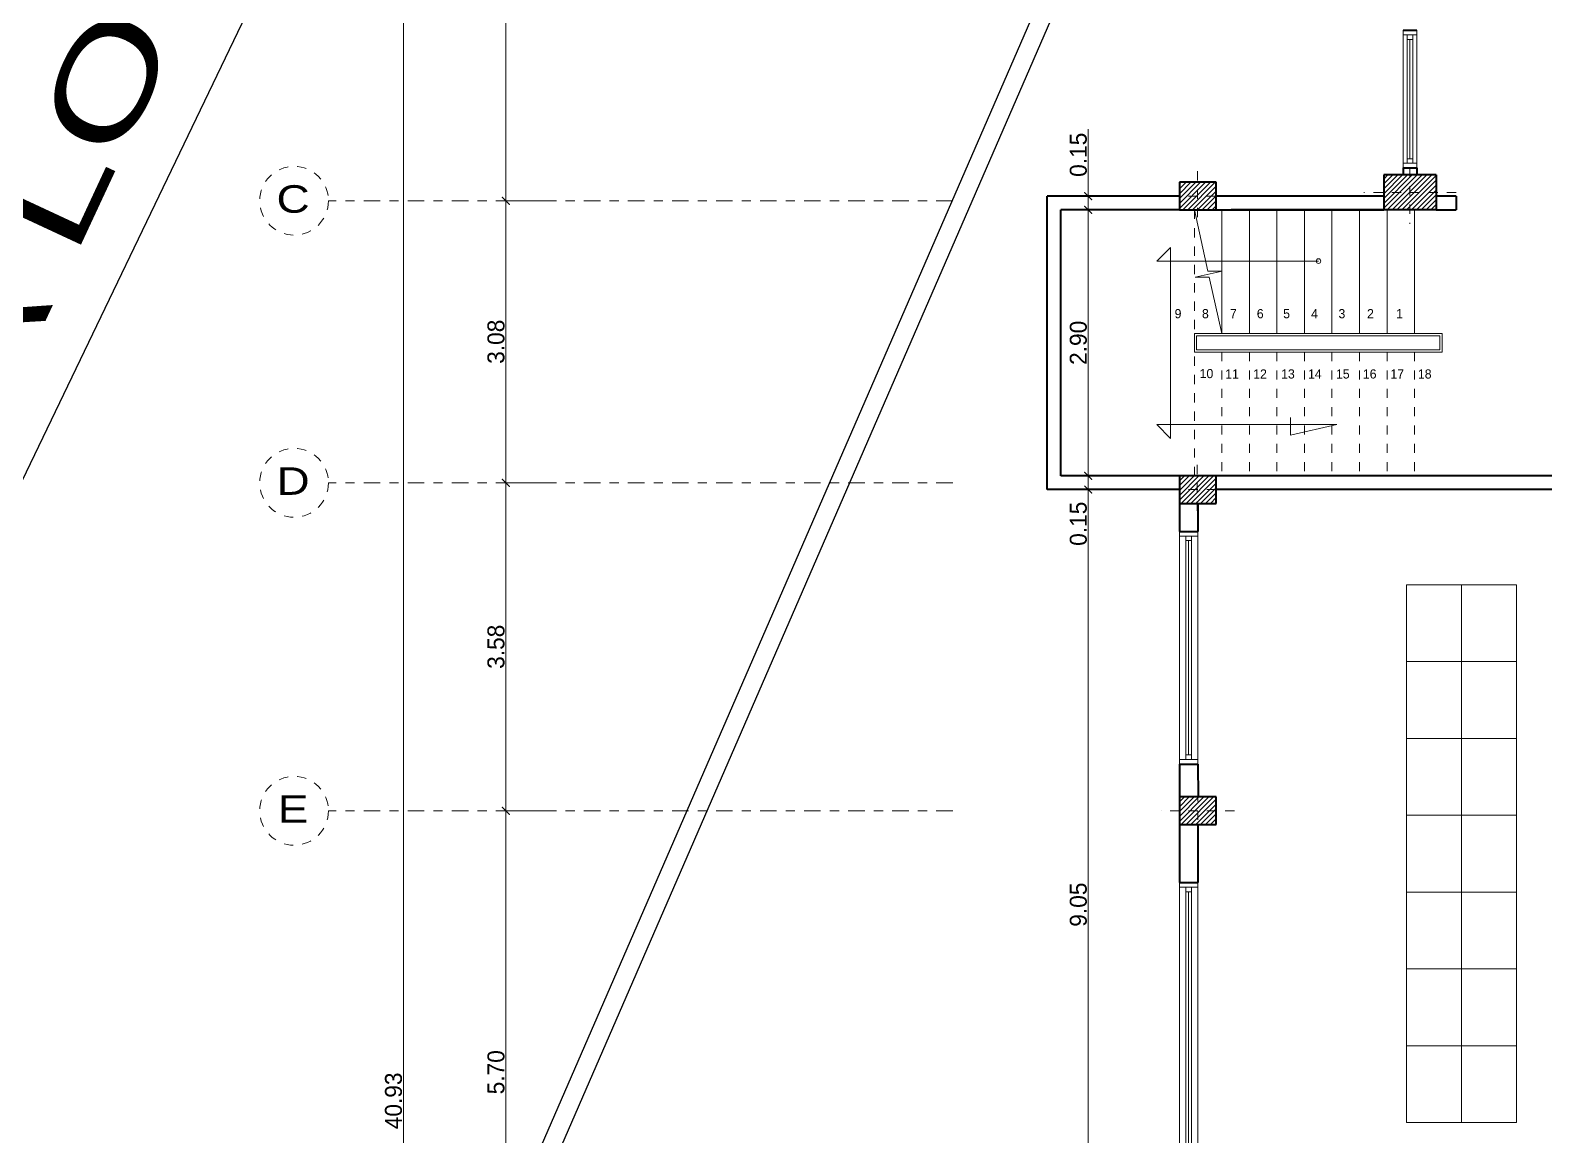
# Model space of a CAD drawing. Header units: millimetres. Extents: x 189.5 to 285.5, y -15 to 51.
# Drawn here: x 197.86 to 214.37, y 19.59 to 31.64 of the extents above; entities that cross this region are included whole.
import ezdxf
from ezdxf.enums import TextEntityAlignment as Align

# ---------------------------------------------------------------- set-up
doc = ezdxf.new("R2010")
doc.units = ezdxf.units.MM
doc.header["$LTSCALE"] = 0.005
doc.header["$MEASUREMENT"] = 0
doc.linetypes.add('ACAD_ISO02W100', pattern=[15, 12, -3])
doc.linetypes.add('ACAD_ISO10W100', pattern=[18, 12, -3, 0, -3])
for name, color, linetype, lineweight in [('Aux', 1, 'Continuous', 9), ('columna', 6, 'Continuous', 40), ('cotas', 1, 'Continuous', 15), ('ejes', 1, 'ACAD_ISO10W100', 9), ('EJES-REALES', 11, 'ACAD_ISO10W100', 5), ('gradas', 2, 'Continuous', 20), ('Hatch', 11, 'Continuous', 9), ('muebles', 2, 'Continuous', 20), ('muro', 5, 'Continuous', 40), ('murosbajos', 3, 'Continuous', 25), ('proy', 1, 'ACAD_ISO02W100', 9), ('pu-ven', 2, 'Continuous', 20)]:
    doc.layers.add(name, color=color, linetype=linetype, lineweight=lineweight)
doc.layers.add('text', color=1, linetype='Continuous')
doc.styles.get("Standard").update_dxf_attribs({"font": 'ERASMD.TTF', "height": 0.185})
doc.dimstyles.get("Standard").update_dxf_attribs({"dimtxt": 0.15, "dimasz": 0.085, "dimexe": 0.07, "dimexo": 0.4, "dimgap": 0.015, "dimtad": 1, "dimzin": 1, "dimdsep": 46, "dimtxsty": 'Standard', "dimblk": 'ARCHTICK', "dimcen": 0, "dimclrd": 256, "dimclre": 256, "dimclrt": 2, "dimadec": 0, "dimazin": 0, "dimtfac": 1, "dimtix": 1, "dimtmove": 0, "dimatfit": 0, "dimfxl": 1, "dimlwd": -1, "dimlwe": -1, "dimarcsym": 0})
pattern_1 = [(45, (-337.533465, 81.375706), (-0.0265165043, 0.0265165043), [])]

# ---------------------------------------------------------------- blocks, each defined once
blk = doc.blocks.new('_ArchTick')
at = {"color": 0, "linetype": 'ByBlock', "const_width": 0.15}
blk.add_lwpolyline([(-0.5, -0.5), (0.5, 0.5)], dxfattribs=at)
blk = doc.blocks.new('*D102')
at = {"layer": 'cotas', "transparency": 16777216}
for p, q in [((202.7, 35.137), (203.113, 35.137)), ((203.043, 35.137), (203.043, 29.785)), ((203.443, 29.785), (203.113, 29.785))]:
    blk.add_line(p, q, dxfattribs=at)
at = {"layer": 'Defpoints', "color": 0, "transparency": 16777216}
for p in [(202.3, 35.137), (203.043, 29.785), (203.043, 29.785)]:
    blk.add_point(p, dxfattribs=at)
at = {"layer": 'cotas', "transparency": 16777216, "xscale": 0.085, "yscale": 0.085, "zscale": 0.085}
for p, rotation in [((203.043, 35.137), 90), ((203.043, 29.785), 270)]:
    blk.add_blockref('_ArchTick', p, dxfattribs=dict(at, rotation=rotation))
at = {"layer": 'cotas', "color": 2, "transparency": 16777216, "insert": (202.936, 32.461), "char_height": 0.185, "attachment_point": 5, "rotation": 90}
blk.add_mtext('5.35', dxfattribs=at)
blk = doc.blocks.new('*D103')
at = {"layer": 'cotas', "transparency": 16777216}
for p, q in [((203.043, 29.785), (203.043, 26.71)), ((203.443, 29.785), (203.113, 29.785)), ((203.443, 26.71), (203.113, 26.71))]:
    blk.add_line(p, q, dxfattribs=at)
at = {"layer": 'Defpoints', "color": 0, "transparency": 16777216}
for p in [(203.043, 29.785), (203.043, 26.71), (203.043, 26.71)]:
    blk.add_point(p, dxfattribs=at)
at = {"layer": 'cotas', "transparency": 16777216, "xscale": 0.085, "yscale": 0.085, "zscale": 0.085}
for p, rotation in [((203.043, 29.785), 90), ((203.043, 26.71), 270)]:
    blk.add_blockref('_ArchTick', p, dxfattribs=dict(at, rotation=rotation))
at = {"layer": 'cotas', "color": 2, "transparency": 16777216, "insert": (202.936, 28.248), "char_height": 0.185, "attachment_point": 5, "rotation": 90}
blk.add_mtext('3.08', dxfattribs=at)
blk = doc.blocks.new('*D104')
at = {"layer": 'cotas', "transparency": 16777216}
for p, q in [((203.043, 26.71), (203.043, 23.135)), ((203.443, 26.71), (203.113, 26.71)), ((203.443, 23.135), (203.113, 23.135))]:
    blk.add_line(p, q, dxfattribs=at)
at = {"layer": 'Defpoints', "color": 0, "transparency": 16777216}
for p in [(203.043, 26.71), (203.043, 23.135), (203.043, 23.135)]:
    blk.add_point(p, dxfattribs=at)
at = {"layer": 'cotas', "transparency": 16777216, "xscale": 0.085, "yscale": 0.085, "zscale": 0.085}
for p, rotation in [((203.043, 26.71), 90), ((203.043, 23.135), 270)]:
    blk.add_blockref('_ArchTick', p, dxfattribs=dict(at, rotation=rotation))
at = {"layer": 'cotas', "color": 2, "transparency": 16777216, "insert": (202.936, 24.923), "char_height": 0.185, "attachment_point": 5, "rotation": 90}
blk.add_mtext('3.58', dxfattribs=at)
blk = doc.blocks.new('*D105')
at = {"layer": 'cotas', "transparency": 16777216}
for p, q in [((203.043, 23.135), (203.043, 17.435)), ((203.443, 23.135), (203.113, 23.135)), ((202.847, 17.435), (202.973, 17.435))]:
    blk.add_line(p, q, dxfattribs=at)
at = {"layer": 'Defpoints', "color": 0, "transparency": 16777216}
for p in [(203.043, 23.135), (203.043, 17.435), (203.247, 17.435)]:
    blk.add_point(p, dxfattribs=at)
at = {"layer": 'cotas', "transparency": 16777216, "xscale": 0.085, "yscale": 0.085, "zscale": 0.085}
for p, rotation in [((203.043, 23.135), 90), ((203.043, 17.435), 270)]:
    blk.add_blockref('_ArchTick', p, dxfattribs=dict(at, rotation=rotation))
at = {"layer": 'cotas', "color": 2, "transparency": 16777216, "insert": (202.936, 20.285), "char_height": 0.185, "attachment_point": 5, "rotation": 90}
blk.add_mtext('5.70', dxfattribs=at)
blk = doc.blocks.new('*D121')
at = {"layer": 'cotas', "transparency": 16777216}
for p, q in [((201.926, 40.436), (201.926, -0.49)), ((202.091, 40.436), (201.996, 40.436)), ((202.091, -0.49), (201.996, -0.49))]:
    blk.add_line(p, q, dxfattribs=at)
at = {"layer": 'Defpoints', "color": 0, "transparency": 16777216}
for p in [(201.691, 40.436), (201.691, -0.49), (201.926, -0.49)]:
    blk.add_point(p, dxfattribs=at)
at = {"layer": 'cotas', "transparency": 16777216, "xscale": 0.085, "yscale": 0.085, "zscale": 0.085}
for p, rotation in [((201.926, 40.436), 90), ((201.926, -0.49), 270)]:
    blk.add_blockref('_ArchTick', p, dxfattribs=dict(at, rotation=rotation))
at = {"layer": 'cotas', "color": 2, "transparency": 16777216, "insert": (201.819, 19.973), "char_height": 0.185, "attachment_point": 5, "rotation": 90}
blk.add_mtext('40.93', dxfattribs=at)
blk = doc.blocks.new('*D226')
at = {"layer": 'cotas', "transparency": 16777216}
for p, q in [((209.39, 29.836), (209.39, 30.565)), ((209.39, 29.686), (209.39, 29.836)), ((209.726, 29.836), (209.46, 29.836)), ((209.39, 29.686), (209.39, 29.601)), ((209.726, 29.686), (209.46, 29.686))]:
    blk.add_line(p, q, dxfattribs=at)
at = {"layer": 'Defpoints', "color": 0, "transparency": 16777216}
for p in [(209.326, 29.836), (209.326, 29.686), (209.39, 29.686)]:
    blk.add_point(p, dxfattribs=at)
at = {"layer": 'cotas', "transparency": 16777216, "xscale": 0.085, "yscale": 0.085, "zscale": 0.085}
for p, rotation in [((209.39, 29.836), 270), ((209.39, 29.686), 90)]:
    blk.add_blockref('_ArchTick', p, dxfattribs=dict(at, rotation=rotation))
at = {"layer": 'cotas', "color": 2, "transparency": 16777216, "insert": (209.283, 30.286), "char_height": 0.185, "attachment_point": 5, "rotation": 90}
blk.add_mtext('0.15', dxfattribs=at)
blk = doc.blocks.new('*D227')
at = {"layer": 'cotas', "transparency": 16777216}
for p, q in [((209.39, 29.686), (209.39, 26.786)), ((209.726, 29.686), (209.46, 29.686)), ((209.231, 26.786), (209.32, 26.786))]:
    blk.add_line(p, q, dxfattribs=at)
at = {"layer": 'Defpoints', "color": 0, "transparency": 16777216}
for p in [(209.326, 29.686), (209.39, 26.786), (209.631, 26.786)]:
    blk.add_point(p, dxfattribs=at)
at = {"layer": 'cotas', "transparency": 16777216, "xscale": 0.085, "yscale": 0.085, "zscale": 0.085}
for p, rotation in [((209.39, 29.686), 90), ((209.39, 26.786), 270)]:
    blk.add_blockref('_ArchTick', p, dxfattribs=dict(at, rotation=rotation))
at = {"layer": 'cotas', "color": 2, "transparency": 16777216, "insert": (209.283, 28.236), "char_height": 0.185, "attachment_point": 5, "rotation": 90}
blk.add_mtext('2.90', dxfattribs=at)
blk = doc.blocks.new('*D228')
at = {"layer": 'cotas', "transparency": 16777216}
for p, q in [((209.231, 26.786), (209.32, 26.786)), ((209.39, 26.786), (209.39, 26.871)), ((209.39, 26.786), (209.39, 26.636)), ((209.263, 26.636), (209.32, 26.636)), ((209.39, 26.636), (209.39, 26.551))]:
    blk.add_line(p, q, dxfattribs=at)
at = {"layer": 'Defpoints', "color": 0, "transparency": 16777216}
for p in [(209.631, 26.786), (209.39, 26.636), (209.663, 26.636)]:
    blk.add_point(p, dxfattribs=at)
at = {"layer": 'cotas', "transparency": 16777216, "xscale": 0.085, "yscale": 0.085, "zscale": 0.085}
for p, rotation in [((209.39, 26.786), 270), ((209.39, 26.636), 90)]:
    blk.add_blockref('_ArchTick', p, dxfattribs=dict(at, rotation=rotation))
at = {"layer": 'cotas', "color": 2, "transparency": 16777216, "insert": (209.283, 26.264), "char_height": 0.185, "attachment_point": 5, "rotation": 90}
blk.add_mtext('0.15', dxfattribs=at)
blk = doc.blocks.new('*D229')
at = {"layer": 'cotas', "transparency": 16777216}
for p, q in [((209.263, 26.636), (209.32, 26.636)), ((209.39, 26.636), (209.39, 17.588)), ((209.263, 17.588), (209.32, 17.588))]:
    blk.add_line(p, q, dxfattribs=at)
at = {"layer": 'Defpoints', "color": 0, "transparency": 16777216}
for p in [(209.663, 26.636), (209.39, 17.588), (209.663, 17.588)]:
    blk.add_point(p, dxfattribs=at)
at = {"layer": 'cotas', "transparency": 16777216, "xscale": 0.085, "yscale": 0.085, "zscale": 0.085}
for p, rotation in [((209.39, 26.636), 90), ((209.39, 17.588), 270)]:
    blk.add_blockref('_ArchTick', p, dxfattribs=dict(at, rotation=rotation))
at = {"layer": 'cotas', "color": 2, "transparency": 16777216, "insert": (209.283, 22.112), "char_height": 0.185, "attachment_point": 5, "rotation": 90}
blk.add_mtext('9.05', dxfattribs=at)

msp = doc.modelspace()

# ---------------------------------------------------------------- hatches: boundary and pattern name
at = {"layer": 'Hatch'}
h = msp.add_hatch(dxfattribs=at)
h.set_pattern_fill('ANSI31', color=256, scale=0.3, style=0)
h.set_pattern_definition(pattern_1)
h.paths.add_polyline_path([(213.182, 30.066), (212.612, 30.066), (212.612, 29.686), (213.182, 29.686)])
h = msp.add_hatch(dxfattribs=at)
h.set_pattern_fill('ANSI31', color=256, scale=0.3, style=0)
h.set_pattern_definition(pattern_1)
h.paths.add_polyline_path([(210.784, 29.986), (210.384, 29.986), (210.384, 29.686), (210.784, 29.686)])
h = msp.add_hatch(dxfattribs=at)
h.set_pattern_fill('ANSI31', color=256, scale=0.3, style=0)
h.set_pattern_definition(pattern_1)
h.paths.add_polyline_path([(210.784, 26.786), (210.384, 26.786), (210.384, 26.486), (210.784, 26.486)])
h = msp.add_hatch(dxfattribs=at)
h.set_pattern_fill('ANSI31', color=256, scale=0.3, style=0)
h.set_pattern_definition(pattern_1)
h.paths.add_polyline_path([(210.784, 23.286), (210.384, 23.286), (210.384, 22.986), (210.784, 22.986)])

# ---------------------------------------------------------------- linework, layer by layer
at = {"layer": 'Aux'}
for p, q in [((212.867, 30.193), (212.867, 31.543)), ((212.927, 30.193), (212.927, 31.543)), ((210.695, 29.018), (210.547, 29.686)), ((210.288, 29.277), (210.138, 29.127)), ((210.288, 29.277), (210.288, 27.195)), ((211.9, 29.127), (210.138, 29.127)), ((210.556, 28.952), (210.849, 29.018)), ((210.556, 28.952), (210.71, 28.952)), ((210.849, 29.018), (210.695, 29.018)), ((210.847, 28.336), (210.71, 28.952)), ((211.593, 27.228), (211.593, 27.423)), ((210.288, 27.195), (210.138, 27.345)), ((212.1, 27.345), (210.138, 27.345)), ((212.1, 27.345), (211.593, 27.228)), ((210.454, 23.695), (210.454, 26.13)), ((210.514, 23.695), (210.514, 26.13)), ((210.454, 22.302), (210.454, 18.067)), ((210.514, 22.302), (210.514, 18.067))]:
    msp.add_line(p, q, dxfattribs=at)
msp.add_circle((211.9, 29.127), 0.025, dxfattribs=at)
at = {"layer": 'columna'}
for p, q in [((213.182, 30.066), (212.612, 30.066)), ((212.612, 30.066), (212.612, 29.686)), ((213.182, 30.066), (213.182, 29.686)), ((210.384, 29.986), (210.384, 29.686)), ((210.784, 29.986), (210.384, 29.986)), ((210.784, 29.686), (210.784, 29.986)), ((210.384, 29.686), (210.784, 29.686)), ((213.182, 29.686), (212.612, 29.686)), ((210.384, 26.786), (210.384, 26.486)), ((210.784, 26.786), (210.384, 26.786)), ((210.784, 26.486), (210.784, 26.786)), ((210.384, 26.486), (210.784, 26.486)), ((210.384, 23.286), (210.384, 22.986)), ((210.784, 23.286), (210.384, 23.286)), ((210.784, 22.986), (210.784, 23.286)), ((210.384, 22.986), (210.784, 22.986))]:
    msp.add_line(p, q, dxfattribs=at)
at = {"layer": 'ejes'}
for p, q in [((210.58, 30.106), (210.58, 29.566)), ((212.897, 30.143), (212.897, 29.535)), ((213.4, 29.876), (212.393, 29.876)), ((210.984, 29.836), (210.184, 29.836)), ((210.579, 26.906), (210.579, 26.366)), ((210.984, 26.636), (210.184, 26.636)), ((210.58, 26.486), (210.58, 26.236)), ((210.584, 23.536), (210.584, 22.736)), ((210.984, 23.136), (210.184, 23.136))]:
    msp.add_line(p, q, dxfattribs=at)
at = {"layer": 'EJES-REALES', "ltscale": 3}
for p, q in [((207.914, 29.785), (201.11, 29.785)), ((207.914, 26.71), (201.11, 26.71)), ((207.914, 23.135), (201.11, 23.135))]:
    msp.add_line(p, q, dxfattribs=at)
at = {"layer": 'EJES-REALES'}
for centre in [(200.735, 29.785), (200.735, 26.71), (200.735, 23.135)]:
    msp.add_circle(centre, 0.375, dxfattribs=at)
at = {"layer": 'gradas'}
for p, q in [((210.847, 29.686), (210.847, 28.336)), ((211.147, 29.686), (211.147, 28.336)), ((211.447, 29.686), (211.447, 28.336)), ((211.747, 29.686), (211.747, 28.336)), ((212.047, 29.686), (212.047, 28.336)), ((212.347, 29.686), (212.347, 28.336)), ((212.647, 29.686), (212.647, 28.336)), ((212.947, 29.686), (212.947, 28.336)), ((210.847, 29.536), (210.847, 28.336)), ((210.847, 29.536), (210.847, 28.336)), ((210.847, 29.536), (210.847, 28.336)), ((211.147, 29.536), (211.147, 28.336)), ((211.147, 29.536), (211.147, 28.336)), ((211.147, 29.536), (211.147, 28.336)), ((211.447, 29.536), (211.447, 28.336)), ((211.447, 29.536), (211.447, 28.336)), ((211.447, 29.536), (211.447, 28.336)), ((211.747, 29.536), (211.747, 28.336)), ((211.747, 29.536), (211.747, 28.336)), ((211.747, 29.536), (211.747, 28.336)), ((212.047, 29.536), (212.047, 28.336)), ((212.047, 29.536), (212.047, 28.336)), ((212.047, 29.536), (212.047, 28.336)), ((212.347, 29.536), (212.347, 28.336)), ((212.347, 29.536), (212.347, 28.336)), ((212.347, 29.536), (212.347, 28.336)), ((212.647, 29.536), (212.647, 28.336)), ((212.647, 29.536), (212.647, 28.336)), ((212.647, 29.536), (212.647, 28.336)), ((212.947, 29.536), (212.947, 28.336)), ((212.947, 29.536), (212.947, 28.336))]:
    msp.add_line(p, q, dxfattribs=at)
at = {"layer": 'muebles', "linetype": 'ByBlock'}
for p, q in [((212.859, 25.599), (214.059, 25.599)), ((214.059, 24.386), (214.059, 25.599)), ((212.859, 24.761), (214.059, 24.761)), ((212.859, 23.924), (214.059, 23.924)), ((212.859, 23.086), (214.059, 23.086)), ((212.859, 22.249), (214.059, 22.249)), ((212.859, 21.411), (214.059, 21.411)), ((212.859, 20.574), (214.059, 20.574)), ((212.859, 19.736), (214.059, 19.736))]:
    msp.add_line(p, q, dxfattribs=at)
at = {"layer": 'muro'}
for p, q in [((212.822, 31.643), (212.972, 31.643)), ((212.822, 30.143), (212.972, 30.143)), ((210.384, 26.18), (210.584, 26.18)), ((210.384, 26.18), (210.584, 26.18)), ((210.409, 26.18), (210.559, 26.18)), ((210.384, 23.645), (210.584, 23.645)), ((210.384, 23.645), (210.384, 23.286)), ((210.409, 23.645), (210.559, 23.645)), ((210.584, 23.645), (210.587, 23.286)), ((210.384, 22.352), (210.584, 22.352)), ((210.384, 22.352), (210.584, 22.352)), ((210.384, 22.352), (210.584, 22.352)), ((210.409, 22.352), (210.559, 22.352))]:
    msp.add_line(p, q, dxfattribs=at)
at = {"layer": 'muro', "linetype": 'ByBlock'}
for p, q in [((212.822, 30.143), (212.822, 30.066)), ((212.972, 30.143), (212.972, 30.066)), ((208.942, 26.636), (208.942, 29.836)), ((210.384, 29.836), (208.942, 29.836)), ((210.974, 29.836), (210.784, 29.836)), ((212.612, 29.836), (210.784, 29.836)), ((213.402, 29.836), (213.182, 29.836)), ((213.402, 29.836), (213.402, 29.686)), ((209.092, 26.786), (209.092, 29.686)), ((210.384, 29.686), (209.092, 29.686)), ((210.784, 29.686), (212.612, 29.686)), ((212.612, 29.686), (210.947, 29.686)), ((213.182, 29.686), (213.402, 29.686)), ((210.384, 26.786), (209.092, 26.786)), ((214.754, 26.786), (210.784, 26.786)), ((210.384, 26.636), (208.942, 26.636)), ((214.754, 26.636), (210.784, 26.636)), ((210.384, 26.486), (210.384, 26.18)), ((210.584, 26.486), (210.584, 26.18)), ((210.384, 22.986), (210.384, 22.352)), ((210.584, 22.986), (210.584, 22.352))]:
    msp.add_line(p, q, dxfattribs=at)
at = {"layer": 'murosbajos'}
for p, q in [((215.127, 46.391), (200.783, 13.407)), ((215.335, 46.372), (202.824, 17.587))]:
    msp.add_line(p, q, dxfattribs=at)
at = {"layer": 'proy'}
for p, q in [((210.547, 29.686), (210.547, 26.786)), ((210.847, 28.136), (210.847, 26.786)), ((211.147, 28.136), (211.147, 26.936)), ((211.147, 28.136), (211.147, 26.936)), ((211.147, 28.136), (211.147, 26.936)), ((211.147, 28.136), (211.147, 26.786)), ((211.447, 28.136), (211.447, 26.936)), ((211.447, 28.136), (211.447, 26.936)), ((211.447, 28.136), (211.447, 26.936)), ((211.447, 28.136), (211.447, 26.786)), ((211.747, 28.136), (211.747, 26.936)), ((211.747, 28.136), (211.747, 26.936)), ((211.747, 28.136), (211.747, 26.936)), ((211.747, 28.136), (211.747, 26.786)), ((212.047, 28.136), (212.047, 26.786)), ((212.347, 28.136), (212.347, 26.936)), ((212.347, 28.136), (212.347, 26.936)), ((212.347, 28.136), (212.347, 26.936)), ((212.347, 28.136), (212.347, 26.786)), ((212.647, 28.136), (212.647, 26.936)), ((212.647, 28.136), (212.647, 26.936)), ((212.647, 28.136), (212.647, 26.936)), ((212.647, 28.136), (212.647, 26.786)), ((212.947, 28.136), (212.947, 26.936)), ((212.947, 28.136), (212.947, 26.936)), ((212.947, 28.136), (212.947, 26.786))]:
    msp.add_line(p, q, dxfattribs=at)
at = {"layer": 'pu-ven'}
for p, q in [((212.822, 31.643), (212.822, 30.143)), ((212.822, 31.593), (212.972, 31.593)), ((212.867, 31.543), (212.867, 31.593)), ((212.867, 31.543), (212.927, 31.543)), ((212.897, 30.243), (212.897, 31.543)), ((212.927, 31.543), (212.927, 31.593)), ((212.972, 31.643), (212.972, 30.143)), ((212.867, 30.243), (212.927, 30.243)), ((212.822, 30.193), (212.972, 30.193)), ((210.384, 23.645), (210.384, 26.18)), ((210.384, 26.13), (210.584, 26.13)), ((210.454, 26.08), (210.514, 26.08)), ((210.484, 23.745), (210.484, 26.08)), ((210.584, 23.645), (210.584, 26.18)), ((212.859, 25.599), (212.859, 19.736)), ((213.459, 25.599), (213.459, 19.736)), ((214.059, 25.599), (214.059, 19.736)), ((214.059, 24.386), (214.059, 19.736)), ((210.384, 23.695), (210.584, 23.695)), ((210.454, 23.745), (210.514, 23.745)), ((214.059, 23.311), (214.059, 23.722)), ((210.384, 22.352), (210.384, 18.017)), ((210.384, 22.302), (210.584, 22.302)), ((210.584, 22.352), (210.584, 18.017)), ((210.454, 22.252), (210.514, 22.252)), ((210.484, 22.252), (210.484, 18.117))]:
    msp.add_line(p, q, dxfattribs=at)
at = {"layer": 'pu-ven', "linetype": 'ByBlock'}
for p, q in [((213.247, 28.336), (210.547, 28.336)), ((213.247, 28.336), (210.547, 28.336)), ((210.547, 28.336), (210.547, 28.136)), ((213.247, 28.336), (210.547, 28.336)), ((213.247, 28.336), (210.547, 28.336)), ((210.547, 28.336), (210.547, 28.136)), ((213.247, 28.336), (210.547, 28.336)), ((213.247, 28.336), (210.547, 28.336)), ((210.547, 28.336), (210.547, 28.136)), ((213.247, 28.336), (210.547, 28.336)), ((213.247, 28.336), (210.547, 28.336)), ((210.547, 28.336), (210.547, 28.136)), ((213.222, 28.311), (210.572, 28.311)), ((210.572, 28.311), (210.572, 28.161)), ((213.222, 28.311), (210.572, 28.311)), ((210.572, 28.311), (210.572, 28.161)), ((213.222, 28.311), (210.572, 28.311)), ((210.572, 28.311), (210.572, 28.161)), ((213.222, 28.311), (210.572, 28.311)), ((210.572, 28.311), (210.572, 28.161)), ((213.222, 28.161), (213.222, 28.311)), ((213.222, 28.161), (213.222, 28.311)), ((213.222, 28.161), (213.222, 28.311)), ((213.222, 28.161), (213.222, 28.311)), ((213.247, 28.136), (213.247, 28.336)), ((213.247, 28.136), (213.247, 28.336)), ((213.247, 28.136), (213.247, 28.336)), ((213.247, 28.136), (213.247, 28.336)), ((213.247, 28.136), (210.547, 28.136)), ((210.547, 28.136), (213.247, 28.136)), ((213.247, 28.136), (210.547, 28.136)), ((210.547, 28.136), (213.247, 28.136)), ((213.247, 28.136), (210.547, 28.136)), ((210.547, 28.136), (213.247, 28.136)), ((213.247, 28.136), (210.547, 28.136)), ((210.572, 28.161), (213.222, 28.161)), ((210.572, 28.161), (213.222, 28.161)), ((210.572, 28.161), (213.222, 28.161)), ((210.572, 28.161), (213.222, 28.161))]:
    msp.add_line(p, q, dxfattribs=at)
at = {"layer": 'text'}
msp.add_line((190.866, 12.369), (203.851, 39.382), dxfattribs=at)

# ---------------------------------------------------------------- texts
at = {"layer": 'EJES-REALES', "width": 1.25}
for s, p in [('C', (200.724, 29.654)), ('D', (200.724, 26.579)), ('E', (200.724, 23.004))]:
    msp.add_text(s, height=0.3, dxfattribs=at).set_placement(p, align=Align.CENTER)
at = {"layer": 'text', "width": 1.5}
msp.add_text('LiNDERO CON LA LOMITA', height=1, rotation=65.0343, dxfattribs=at).set_placement((191.004, 13.394))
at = {"layer": 'text'}
for s, p in [('9', (210.369, 28.504)), ('8', (210.667, 28.504)), ('7', (210.972, 28.504)), ('6', (211.265, 28.504)), ('5', (211.552, 28.504)), ('4', (211.857, 28.504)), ('3', (212.155, 28.504)), ('2', (212.466, 28.504)), ('1', (212.783, 28.504)), ('10', (210.679, 27.851)), ('11', (210.958, 27.847)), ('12', (211.263, 27.847)), ('13', (211.567, 27.847)), ('14', (211.86, 27.847)), ('15', (212.165, 27.847)), ('16', (212.458, 27.847)), ('17', (212.758, 27.847)), ('18', (213.058, 27.847))]:
    msp.add_text(s, height=0.1, dxfattribs=at).set_placement(p, align=Align.CENTER)

# ---------------------------------------------------------------- dimensions: what is measured, and where the dimension line sits
at = {"layer": 'cotas'}
dim = msp.add_linear_dim(base=(201.926, -0.49), p1=(201.691, 40.436), p2=(201.691, -0.49), angle=90, dimstyle='Standard', dxfattribs=at)
dim.commit()
dim.dimension.update_dxf_attribs({"geometry": '*D121', "text_midpoint": (201.819, 19.973)})
for base, p1, p2, picture, middle in [((203.043, 29.785), (202.3, 35.137), (203.043, 29.785), '*D102', (202.936, 32.461)), ((203.043459132, 26.710348743), (203.043459132, 29.785348743), (203.043459132, 26.710348743), '*D103', (202.935959132, 28.247848743)), ((209.39, 26.786), (209.326, 29.686), (209.631, 26.786), '*D227', (209.283, 28.236)), ((203.043459132, 23.135348743), (203.043459132, 26.710348743), (203.043459132, 23.135348743), '*D104', (202.935959132, 24.922848743)), ((209.39, 17.588), (209.663, 26.636), (209.663, 17.588), '*D229', (209.283, 22.112)), ((203.043, 17.435), (203.043, 23.135), (203.247, 17.435), '*D105', (202.936, 20.285))]:
    dim = msp.add_linear_dim(base=base, p1=p1, p2=p2, angle=90, dimstyle='Standard', override={"dimtmove": 1}, dxfattribs=at)
    dim.commit()
    dim.dimension.update_dxf_attribs({"geometry": picture, "text_midpoint": middle})
dim = msp.add_linear_dim(base=(209.39, 29.686), p1=(209.326, 29.836), p2=(209.326, 29.686), angle=90, dimstyle='Standard', dxfattribs=at)
dim.commit()
dim.dimension.update_dxf_attribs({"geometry": '*D226', "text_midpoint": (209.39, 30.286), "dimtype": 160})
dim = msp.add_linear_dim(base=(209.39, 26.636), p1=(209.631, 26.786), p2=(209.663, 26.636), angle=90, dimstyle='Standard', override={"dimtmove": 1}, dxfattribs=at)
dim.commit()
dim.dimension.update_dxf_attribs({"geometry": '*D228', "text_midpoint": (209.39, 26.264), "dimtype": 160})

doc.saveas('drawing.dxf')
